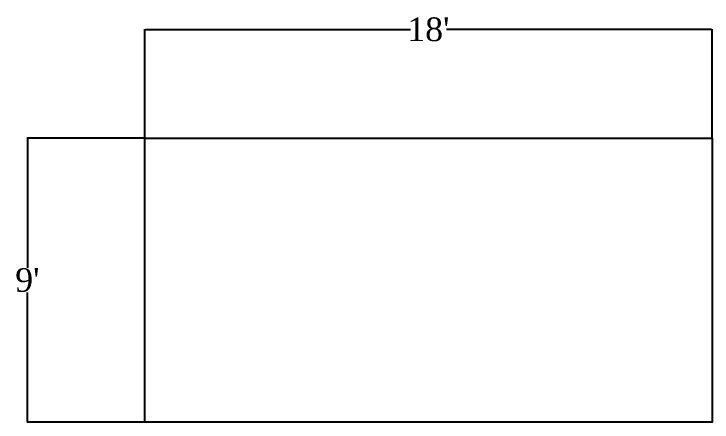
# Model space of a CAD drawing. Header units: inches. Extents: x -3370 to 1282, y -1825 to 213.
# Drawn here: x -947.6 to -681.8, y -1241.3 to -1086 of the extents above; entities that cross this region are included whole.
import ezdxf

# ---------------------------------------------------------------- set-up
doc = ezdxf.new("R2010")
doc.units = ezdxf.units.IN
doc.header["$MEASUREMENT"] = 0
doc.layers.add('Dimension & text', color=7, linetype='Continuous')
doc.styles.get("Standard").update_dxf_attribs({"font": 'Times New Roman.ttf'})
doc.dimstyles.get("Standard").update_dxf_attribs({"dimtxt": 9, "dimasz": 0.18, "dimexe": 0.18, "dimexo": 0.0625, "dimgap": 0.09, "dimtad": 0, "dimtih": 1, "dimtoh": 1, "dimdec": 4, "dimzin": 0, "dimdsep": 46, "dimlunit": 4, "dimtxsty": 'Standard', "dimcen": 0.09, "dimadec": 0, "dimazin": 0, "dimtfac": 1, "dimtdec": 4, "dimtofl": 0, "dimtmove": 0, "dimatfit": 3, "dimfxl": 1, "dimtolj": 1, "dimtzin": 0, "dimarcsym": 0})

# ---------------------------------------------------------------- blocks, each defined once
blk = doc.blocks.new('*D57')
at = {"layer": 'Defpoints', "color": 0, "transparency": 16777216}
for p in [(-681.83, -1091.92), (-897.83, -1133.3), (-681.83, -1133.3)]:
    blk.add_point(p, dxfattribs=at)
at = {"layer": 'Dimension & text', "color": 0, "lineweight": -2, "transparency": 16777216}
for p, q in [((-897.83, -1133.23), (-897.83, -1091.74)), ((-897.65, -1091.92), (-796.71, -1091.92)), ((-682.01, -1091.92), (-782.96, -1091.92)), ((-681.83, -1133.23), (-681.83, -1091.74))]:
    blk.add_line(p, q, dxfattribs=at)
at = {"layer": 'Dimension & text', "color": 0, "transparency": 16777216}
for points in [[(-897.65, -1091.89), (-897.65, -1091.95), (-897.83, -1091.92)], [(-682.01, -1091.89), (-682.01, -1091.95), (-681.83, -1091.92)]]:
    blk.add_solid(points, dxfattribs=at)
at = {"layer": 'Dimension & text', "color": 0, "transparency": 16777216, "insert": (-789.83, -1091.92), "char_height": 9, "attachment_point": 5}
blk.add_mtext("\\A1;18'", dxfattribs=at)
blk = doc.blocks.new('*D58')
at = {"layer": 'Defpoints', "color": 0, "transparency": 16777216}
for p in [(-942.52, -1133.3), (-897.83, -1133.3), (-897.83, -1241.3)]:
    blk.add_point(p, dxfattribs=at)
at = {"layer": 'Dimension & text', "color": 0, "lineweight": -2, "transparency": 16777216}
for p, q in [((-897.9, -1133.3), (-942.7, -1133.3)), ((-942.52, -1133.48), (-942.52, -1182.62)), ((-942.52, -1241.12), (-942.52, -1191.98)), ((-897.9, -1241.3), (-942.7, -1241.3))]:
    blk.add_line(p, q, dxfattribs=at)
at = {"layer": 'Dimension & text', "color": 0, "transparency": 16777216}
for points in [[(-942.55, -1133.48), (-942.49, -1133.48), (-942.52, -1133.3)], [(-942.55, -1241.12), (-942.49, -1241.12), (-942.52, -1241.3)]]:
    blk.add_solid(points, dxfattribs=at)
at = {"layer": 'Dimension & text', "color": 0, "transparency": 16777216, "insert": (-942.52, -1187.3), "char_height": 9, "attachment_point": 5}
blk.add_mtext("\\A1;9'", dxfattribs=at)

msp = doc.modelspace()

# ---------------------------------------------------------------- linework, layer by layer
msp.add_lwpolyline([(-897.83466, -1133.29728), (-681.83466, -1133.29728), (-681.83466, -1241.29728), (-897.83466, -1241.29728)], close=True)

# ---------------------------------------------------------------- dimensions: what is measured, and where the dimension line sits
at = {"layer": 'Dimension & text'}
dim = msp.add_linear_dim(base=(-681.83466, -1091.92382), p1=(-897.83466, -1133.29728), p2=(-681.83466, -1133.29728), dimstyle='Standard', dxfattribs=at)
dim.commit()
dim.dimension.update_dxf_attribs({"geometry": '*D57', "text_midpoint": (-789.83466, -1091.92382)})
dim = msp.add_linear_dim(base=(-942.52317, -1133.29728), p1=(-897.83466, -1241.29728), p2=(-897.83466, -1133.29728), angle=90, dimstyle='Standard', dxfattribs=at)
dim.commit()
dim.dimension.update_dxf_attribs({"geometry": '*D58', "text_midpoint": (-942.52317, -1187.29728)})

doc.saveas('drawing.dxf')
